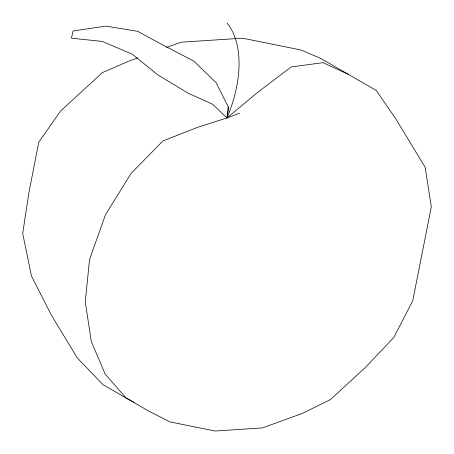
<?xml version="1.0" encoding="UTF-8"?>
<svg xmlns="http://www.w3.org/2000/svg" width="454" height="454" viewBox="0 0 454 454"><rect width="100%" height="100%" fill="white"/><g stroke="black" fill="none" stroke-linecap="round" stroke-linejoin="round"><path stroke-width="0.68" d="M131.637 400.922L126.104 398.027L105.18 374.119L91.345 341.59L85.267 301.995L89.517 259.586L105.453 214.816L131.013 173.496L162.861 141.012L196.86 127.597L227 117.932L228.192 106.821M348.547 74.467L322.987 62.658L291.139 66.954L257.14 92.792L227 117.932L228.68 107.797L216.059 82.594L193.739 61.04L164.62 45.939L137.67 31.326L105.776 26.111L73.1 30.98L71.437 38.176L102.241 41.428L132.375 54.247L157.918 74.961L188.387 93.32L212.483 104.165L227 117.932L239.423 113.301M137.84 57.862L128.544 61.233L102.332 72.663L60.586 111.02L38.76 142.181L28.823 193.103L22.7 233.458L31.462 275.992L51.398 315.212L77.373 358.064L103.081 384.737L149.133 411.324L169.995 421.914L215.003 431.005L262.389 427.923L302.767 413.276L330.489 399.526L365.141 367.689L393.794 337.481L412.737 300.792L431.3 206.876L425.177 167.322L395.86 118.954L376.287 90.482L320.802 58.453L301.081 50.014L242.589 38.193L181.01 42.199L166.402 47.5M132.863 401.569L134.095 402.21M227 22.995A107.621 62.136 -60 0 1 227 117.932"/></g></svg>
